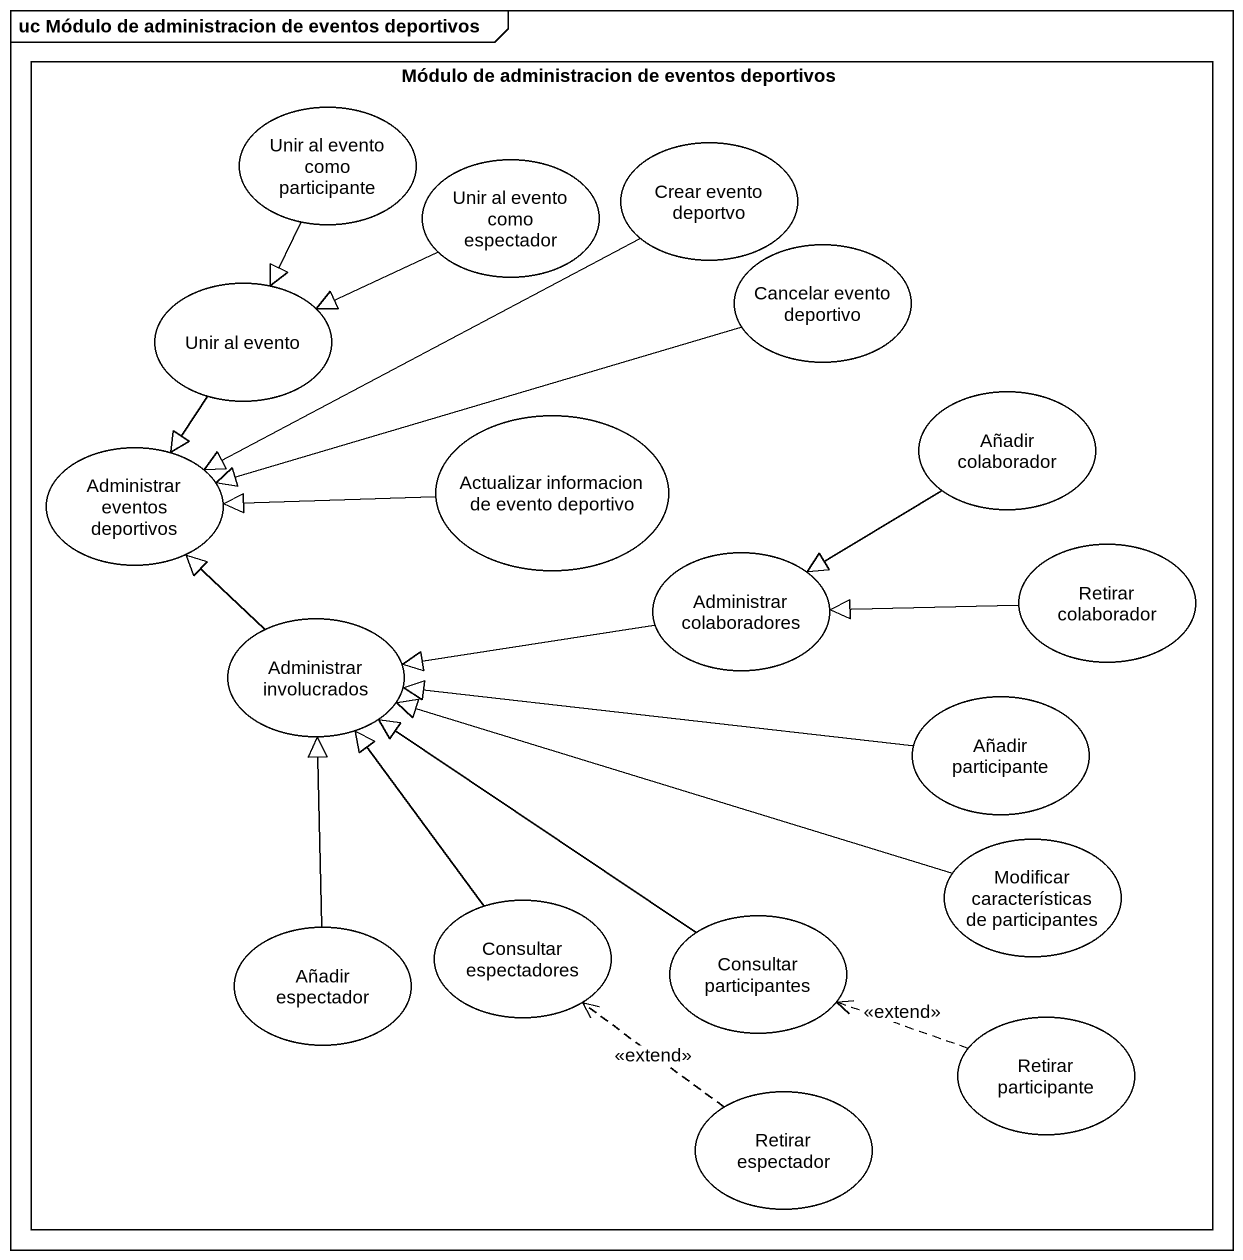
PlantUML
@startuml
mainframe uc Módulo de administracion de eventos deportivos
rectangle "Módulo de administracion de eventos deportivos" as Módulo_de_administracion_de {
  usecase "Unir al evento como participante" as Unir_al_evento_como
  usecase "Crear evento deportvo" as Crear_evento_deportvo
  usecase "Unir al evento como espectador" as Unir_al_evento_como_2
  usecase "Unir al evento" as Unir_al_evento
  usecase "Cancelar evento deportivo" as Cancelar_evento_deportivo
  usecase "Administrar eventos deportivos" as Administrar_eventos
  usecase "Actualizar informacion de evento deportivo" as Actualizar_informacion_de
  usecase "Añadir colaborador" as Añadir_colaborador
  usecase "Administrar colaboradores" as Administrar_colaboradores
  usecase "Retirar colaborador" as Retirar_colaborador
  usecase "Administrar involucrados" as Administrar_involucrados
  usecase "Añadir participante" as Añadir_participante
  usecase "Modificar características de participantes" as Modificar_características
  usecase "Consultar espectadores" as Consultar_espectadores
  usecase "Consultar participantes" as Consultar_participantes
  usecase "Añadir espectador" as Añadir_espectador
  usecase "Retirar participante" as Retirar_participante
  usecase "Retirar espectador" as Retirar_espectador
}
Unir_al_evento_como --|> Unir_al_evento
Crear_evento_deportvo -left-|> Administrar_eventos
Unir_al_evento_como_2 -left-|> Unir_al_evento
Unir_al_evento --|> Administrar_eventos
Cancelar_evento_deportivo -left-|> Administrar_eventos
Actualizar_informacion_de -left-|> Administrar_eventos
Añadir_colaborador --|> Administrar_colaboradores
Administrar_colaboradores -left-|> Administrar_involucrados
Retirar_colaborador -left-|> Administrar_colaboradores
Administrar_involucrados -up-|> Administrar_eventos
Añadir_participante -left-|> Administrar_involucrados
Modificar_características -left-|> Administrar_involucrados
Consultar_espectadores -up-|> Administrar_involucrados
Consultar_participantes -up-|> Administrar_involucrados
Añadir_espectador -up-|> Administrar_involucrados
Retirar_participante .left.> Consultar_participantes : <<extend>>
Retirar_espectador .up.> Consultar_espectadores : <<extend>>
@enduml
